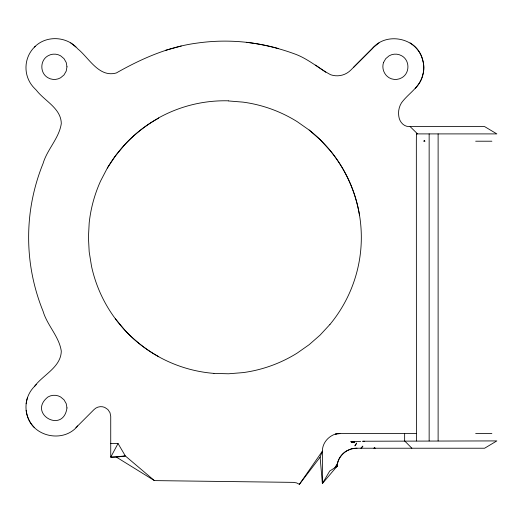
<?xml version="1.0" encoding="UTF-8"?>
<svg xmlns="http://www.w3.org/2000/svg" width="523" height="523" viewBox="0 0 523 523"><rect width="100%" height="100%" fill="white"/><g stroke="black" fill="none" stroke-linecap="round" stroke-linejoin="round"><path stroke-width="0.78" d="M417.55 133.901L416.988 133.352L416.419 133.901L416.341 141.21L416.419 440.915M364.217 441.151L363.694 441.674L362.583 441.229L496.85 440.915L484.625 448.224L356.444 448.224L351.587 448.845L347.043 450.663A19.299 19.299 0 0 0 337.904 461.75L337.008 466.313L322.384 483.546L322.384 451.146C322.364 442.635 328.934 435.535 337.008 433.606L416.498 433.606M353.79 442.262L351.064 441.791L352.404 441.575L351.979 442.628L350.73 441.536L353.888 441.595L354.803 442.55L353.79 442.262L353.888 441.595L360.713 441.347M322.103 451.898L320.109 457.174L322.384 483.546L329.699 471.053L337.008 466.372C337.642 456.494 346.514 448.159 356.444 448.224L356.987 448.224M337.008 466.313L337.453 463.391L334.864 467.719L337.008 466.372M107.326 168.092A136.281 136.281 0 0 1 158.757 118.008A136.124 136.124 0 0 0 124.611 144.819L115.348 155.985L107.32 168.092L100.612 180.971A137.131 137.131 0 0 0 89.191 222.863L88.433 237.37L89.191 251.87L91.512 266.22A136.326 136.326 0 0 0 158.763 356.725A136.124 136.124 0 0 1 124.611 329.921L115.348 318.749M110.732 443.504L118.041 443.504L110.732 457.174L116.479 457.174L125.35 455.964L154.416 480.604L293.573 482.376L296.731 482.945L299.365 484.363L320.109 457.174M374.278 448.224L374.592 447.74L375.272 448.224M299.365 484.363L322.384 451.146M361.315 448.224L362.877 446.099L360.844 448.224M416.419 133.901L496.85 133.901L484.605 126.586L409.032 126.586C403.338 126.54 399.382 121.499 398.781 116.158A19.547 19.547 0 0 1 401.416 102.946C408.202 93.486 420.08 87.178 422.676 75.09A24.235 24.235 0 0 0 422.676 60.295C418.021 37.911 386.124 31.112 372.056 48.829L350.789 70.095A19.39 19.39 0 0 1 330.654 74.737C318.193 68.088 307.485 58.269 293.887 53.647C278.517 48.038 262.533 44.252 246.287 42.298A195.85 195.85 0 0 0 197.341 43.063C168.367 46.789 141.439 58.707 116.289 72.985C98.827 77.842 88.917 57.765 77.711 48.829C67.062 36.165 46.122 35.028 34.531 47.018A28.942 28.942 0 0 0 26.15 64.427A29.543 29.543 0 0 0 27.595 77.352A28.942 28.942 0 0 0 34.531 88.361L36.342 90.191C44.533 100.965 61.126 108.307 61.296 123.605C59.145 138.255 47.194 149.336 43.069 163.49A197.74 197.74 0 0 0 30.242 212.181A198.845 198.845 0 0 0 30.242 262.553A197.74 197.74 0 0 0 43.069 311.244C47.194 325.391 59.132 336.466 61.296 351.11C60.962 367.29 43.03 374.814 34.531 386.373A28.942 28.942 0 0 0 26.15 403.782M329.928 324.463L320.069 335.125L309.132 344.696L297.26 353.038A136.529 136.529 0 0 1 242.992 372.618L228.505 373.782L213.985 373.389M34.531 386.373L36.342 384.542M353.653 67.251L373.886 47.018L378.992 42.925M27.595 397.388A29.543 29.543 0 0 0 27.595 416.707C34.139 437.444 64.107 442.955 77.711 425.905L94.081 409.509A9.741 9.741 0 0 1 104.711 407.384L107.862 409.509L109.987 412.667L110.732 416.393L110.732 457.174L125.35 455.964L118.041 443.504M75.874 427.716L77.711 425.905M34.531 47.018L35.427 46.299M373.886 448.224L374.592 447.74M181.259 46.024L165.484 50.332M352.267 441.909L353.888 441.595M339.93 433.606L335.387 434.208L337.008 433.606M423.807 141.21L424.996 141.21L424.14 140.386L424.14 141.21M475.669 141.21L491.882 141.21M475.669 433.606L491.882 433.606M228.505 100.952L242.992 102.122A136.529 136.529 0 0 1 297.26 121.702L309.132 130.037L320.069 139.608L329.928 150.271A136.706 136.706 0 0 1 359.589 215.672A136.634 136.634 0 0 1 359.602 259.062A136.706 136.706 0 0 1 329.935 324.469M116.479 457.174L154.416 480.604M315.565 65.087L325.816 72.279M75.874 47.018L70.749 42.925M410.124 126.586L416.988 133.352M411.863 448.224L404.645 440.915L404.645 433.606M363.616 441.17L363.694 441.674M438.117 133.901L438.117 440.915M429.148 133.901L429.148 440.915M213.907 373.389A136.529 136.529 0 0 1 158.652 356.719M158.646 117.884A136.529 136.529 0 0 1 228.44 100.821M309.152 130.018A136.392 136.392 0 0 1 359.563 215.679M34.531 427.716A28.942 28.942 0 0 1 26.15 410.313M246.287 42.298A197.72 197.72 0 0 1 278.354 48.541M415.236 88.361A29.268 29.268 0 0 0 422.153 77.352A29.177 29.177 0 0 0 423.617 64.427A29.268 29.268 0 0 0 410.11 42.899M66.97 66.8L66.205 71.128L64.009 74.933L60.635 77.757A12.559 12.559 0 0 1 47.966 77.757C39.787 73.22 39.787 60.367 47.966 55.83A12.559 12.559 0 0 1 60.635 55.83L64.009 58.654L66.205 62.453L66.97 66.8M66.97 407.933C63.27 434.423 27.059 413.477 47.966 396.977A12.559 12.559 0 0 1 60.635 396.977L64.009 399.801L66.205 403.606L66.97 407.933M383.536 62.453C381.594 68.14 383.96 74.658 389.112 77.757A12.559 12.559 0 0 0 401.782 77.757C409.973 73.227 409.973 60.361 401.782 55.83A12.559 12.559 0 0 0 389.112 55.83L385.739 58.654L383.536 62.453M356.653 443.158L354.96 445.805L356.653 443.158"/></g></svg>
